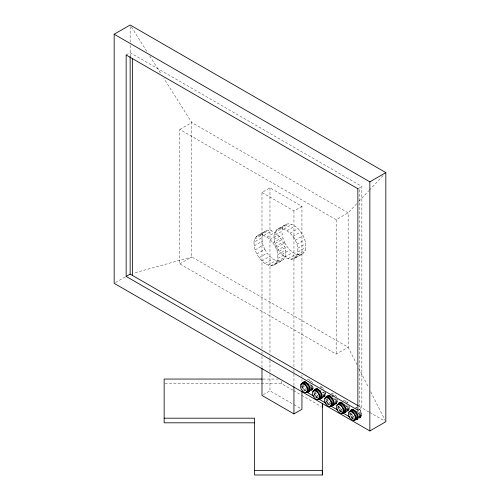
<?xml version="1.0" encoding="UTF-8"?>
<svg xmlns="http://www.w3.org/2000/svg" width="500" height="500" viewBox="0 0 500 500"><rect width="100%" height="100%" fill="white"/><g stroke="black" fill="none" stroke-linecap="round" stroke-linejoin="round"><path stroke-width="0.38" stroke-dasharray="2.5 1.88" d="M310.831 389.137C312.331 389.644 313.55 388.162 313.419 386.737L310.75 388.275M322.812 396.056C324.875 396.688 325.825 394.169 325.281 392.544L322.619 394.081M323.4 397.3L325.369 395.944L325.769 392.675L322.438 394.594M334.8 402.975C336.856 403.606 337.812 401.087 337.269 399.462L334.606 401M334.725 404.606L337.356 402.863L337.887 400.863L335.225 402.4M346.781 409.894C348.844 410.525 349.794 408.006 349.25 406.381L346.587 407.919M346.044 411.906L349.338 409.781L349.738 406.512M359.613 416.894C363 415.619 360.775 410.725 358.769 409.025M358.694 418.444C363.656 417.15 361.844 410.931 358.9 408.537M253.994 242.225C254.088 235.463 261.644 233.738 266.212 230.65C269.262 229.669 272.369 230.869 274.956 232.5C281.562 237.4 286.056 245.463 285.869 253.775C285.775 260.538 278.219 262.262 273.65 265.35C270.6 266.331 267.488 265.131 264.906 263.5C258.3 258.6 253.806 250.538 253.994 242.225L261.988 237.613L262.656 234.469L264.1 232.094L266.212 230.65M274.012 235.781C274.106 229.019 281.663 227.3 286.231 224.206C289.281 223.225 292.387 224.431 294.975 226.056C301.581 230.956 306.075 239.019 305.887 247.338C305.794 254.1 298.238 255.819 293.669 258.913C290.619 259.894 287.512 258.688 284.925 257.056C278.319 252.162 273.825 244.094 274.012 235.781L282.006 231.169L282.675 228.031L284.119 225.656L286.231 224.206M273.65 265.35C284.931 256.562 271.262 233.038 258.219 235.263M293.669 258.913C304.95 250.119 291.288 226.594 278.238 228.819M356.644 203.762L348.15 212.819L336.169 219.737L179.812 129.469L179.812 263.881L336.169 354.156L348.15 347.238L348.15 212.819L191.8 122.55L163.888 78.388M358.769 201.494L368.85 190.738M369.381 190.169L383.706 174.881M126.156 54.988L130.15 52.675L361.863 186.456L361.863 407.881L358.531 409.8M179.812 129.469L191.8 122.55L191.8 256.962L348.15 347.238L356.956 364.637M261.988 348.606L261.988 192.475L269.975 187.856L301.938 206.312L301.938 371.812M115.5 282.562L125.487 276.794M179.812 263.881L191.8 256.962L133.906 273.056M261.988 192.475L293.944 210.925L301.938 206.312M256.112 236.713L264.1 232.094M260.856 234.838L268.85 230.225M254.669 239.081L262.656 234.469M263.837 235.469L271.831 230.856M276.131 230.269L284.119 225.656M280.875 228.4L288.869 223.787M266.969 237.113L282.675 228.031M254.137 245.912L262.125 241.3L261.988 237.613M283.863 229.031L291.85 224.419M358.531 188.375L361.863 186.456M270.019 239.656L278.012 235.044M286.988 230.669L294.975 226.056M255.081 249.9L263.069 245.287L262.125 241.3M274.156 239.469L282.144 234.856L282.006 231.169M272.8 242.925L280.788 238.312M290.044 233.212L298.031 228.6M256.762 253.919L264.756 249.306L263.069 245.287M275.1 243.463L283.087 238.85L282.144 234.856M275.106 246.694L283.1 242.081M292.819 236.481L300.806 231.869M259.075 257.688L267.062 253.075C270.419 257.45 275.656 262.362 281.637 260.738M276.781 247.475L284.775 242.862L283.087 238.85M276.794 250.712L284.781 246.1M295.125 240.25L303.119 235.637M261.85 260.956L269.837 256.344M279.094 251.25L287.081 246.637C290.438 251.006 295.675 255.919 301.663 254.294M277.738 254.7L285.725 250.087M296.812 244.269L304.8 239.656M264.906 263.5L272.894 258.888M281.869 254.519L289.856 249.9M277.875 258.387L285.869 253.775M268.031 265.144L276.019 260.531M297.756 248.256L305.744 243.644M284.925 257.056L292.913 252.444M277.2 261.531L285.194 256.919M271.012 265.775L279.006 261.163M275.763 263.906L283.75 259.294M297.894 251.95L305.887 247.338M288.05 258.7L296.038 254.088M297.225 255.087L305.212 250.475M291.031 259.331L299.025 254.719M295.781 257.462L303.769 252.85M263.319 394.675L269.975 390.831L293.281 404.288M306.225 390.119L304.894 390.887L303.106 388.656L302.069 385.994L305.4 384.069M301.225 386.894L303.888 385.356M302.469 387.337L304.469 386.181M307.925 384.188L309.256 383.419M301.575 388.062L304.906 386.144M301.462 389.606L305.1 387.506M309.419 385.012L310.75 384.244M302.188 390.662L305.519 388.744M310.287 385.988L312.281 384.831M303.931 389.869L305.931 388.713M310.056 386.331L312.05 385.181M304.363 390.781L306.356 389.631M310.631 387.163L313.3 385.625M310.456 387.675L313.119 386.138M310.594 388.95L313.919 387.025L313.781 388.144L309.788 390.45M310.631 389.25L313.3 387.713M310.338 389.988L312.95 388.481M310.594 390.637L313.387 389.025M310.75 390.769L312.75 389.613L310.956 389.775M318.212 397.038L316.881 397.806L315.087 395.575L314.056 392.912L315.387 392.144M313.875 393.425L315.875 392.275M314.456 394.256L317.781 392.331M319.913 391.106L321.244 390.337M321.912 389.95L323.906 388.8L321.912 387.025L319.913 386.494M313.562 394.988L316.887 393.062M314.113 396.138L317.756 394.038M315.506 396.812L318.169 395.275M322.269 392.906L324.269 391.756M315.919 396.788L317.913 395.631M322.706 392.869L324.706 391.712M316.344 397.7L318.344 396.55M323.406 394.806L325.4 393.656M323.244 395.481L325.906 393.944M323.288 395.781L325.281 394.631M322.938 396.556L324.931 395.4M323.044 396.681L325.769 395.062M323.375 397.094L325.369 395.944M330.863 403.569L328.869 404.725L327.9 403.706L326.044 399.831L327.375 399.062M331.6 396.625L333.6 395.469M325.863 400.344L327.856 399.194M332.137 396.725L334.8 395.188L333.894 394.525M326.438 401.175L328.438 400.019M325.544 401.906L328.875 399.981M326.1 403.062L329.431 401.138M332.725 399.231L334.725 398.081M326.156 404.5L330.15 402.194M334.256 399.825L336.25 398.675M327.9 403.706L329.9 402.556M334.694 399.787L336.025 399.019M328.331 404.625L330.325 403.469M335.087 401.131L337.756 399.594M334.725 402.113L337.388 400.575M335.269 402.7L337.269 401.55M334.919 403.475L336.919 402.319M335.031 403.606L337.756 401.981M334.694 404.4L337.356 402.863M339.219 410.863L341.887 412.4L339.888 410.625L338.425 408.094L338.025 406.75L339.356 405.981M337.181 407.65L339.844 406.112M338.425 408.094L340.425 406.938M343.881 404.944L345.213 404.175M345.881 403.787L347.875 402.638L348.706 403.85M337.531 408.825L340.856 406.9M338.75 409.594L341.413 408.056M344.712 406.156L347.019 404.819M339.475 410.65L342.137 409.113M346.238 406.744L348.237 405.594M339.888 410.625L343.219 408.706M345.344 407.475L348.675 405.556M340.312 411.544L342.312 410.387M340.85 411.644L342.181 410.875M345.744 408.819L349.075 406.894M341.219 412.2L342.55 411.431M346.706 409.031L349.369 407.494M346.544 409.706L349.875 407.788M346.587 410.006L349.25 408.469M346.906 410.394L348.906 409.237M347.019 410.525L349.738 408.9M346.544 411.394L349.338 409.781M355.5 408.113L356.831 407.344L355.037 407.506M349.044 413.456L350.381 412.688M351.344 412.9L350.012 413.669L351.044 416.337L352.837 418.562L354.169 417.794M349.169 414.569L351.831 413.031M350.412 415.012L353.738 413.094M355.869 411.863L359.862 409.556M350.181 415.356L352.175 414.206M356.95 411.45L359.613 409.913M350.737 416.512L354.375 414.412M356.694 413.075L360.688 410.769M351.456 417.575L353.456 416.419M358.225 413.663L360.887 412.125M351.875 417.544L353.869 416.394M357.994 414.012L361.325 412.088M351.631 418.844L354.3 417.306M358.575 414.837L361.238 413.3M359.062 414.969L361.725 413.431M353.206 419.119L354.538 418.35M358.694 415.95L361.356 414.412M359.194 416.244L361.863 414.706M359.237 416.544L361.238 415.387M359.556 416.925L360.887 416.156M359.062 417.356L361.725 415.819M359.325 417.856L361.325 416.7M307.1 379.825C309.488 378.894 311.619 381.244 312.75 383.088M331.069 393.669C333.462 392.738 335.588 395.081 336.719 396.925M324.738 396.531L322.944 396.694M343.056 400.588C344.906 399.769 346.744 401.294 347.875 402.638M336.719 403.45L334.931 403.612M348.706 410.369L346.912 410.531M359.862 417.544L360.688 417.287M355.394 408.119L356.962 407.981M262.875 379.056L278.425 379.056M164.919 383.669L281.537 383.669L292.906 390.231M320.163 387.137L321.912 387.606L323.656 389.156M332.15 394.062L332.994 394.144M309.019 380.306L310.831 381.35M344.975 401.062L347.625 402.994M359.156 406.319L368.919 411.956M369.594 412.344L385.156 421.331M315.381 397.1L317.406 398.269M326.569 403.556L329.231 405.094M351.169 417.756L353.869 419.319M293.575 390.619L300.931 394.869M301.6 395.25L321 406.45M293.944 404.669L301.269 408.9M131.4 26.975L147.231 52.025M149.725 55.981L160.975 73.775M284.775 242.862L287.081 246.637M264.756 249.306L267.062 253.075M358.719 368.119L368.575 387.606M370.688 391.788L385.125 420.325M337.887 405.481L338.025 406.75M325.906 398.556L326.044 399.831M313.919 391.637L314.056 392.912M301.938 384.719L302.069 385.994M359.438 189.644L359.438 406.481M336.169 219.737L336.169 354.156M301.938 374.938L301.938 376.494M301.938 379.619L301.938 381.181M301.938 385.081L301.938 388.206M293.944 210.925L293.944 369.4M293.944 370.181L293.944 373.3M293.944 374.081L293.944 386.575M281.537 381.362L281.537 383.669M269.975 187.856L269.975 353.363M269.975 356.481L269.975 359.606M269.975 360.387L269.975 373.656M269.975 374.438L269.975 390.831M261.988 351.731L261.988 355.631M261.988 356.413L261.988 367.344M130.15 26.562L130.15 42.181M130.15 45.306L130.15 56.575"/><path stroke-width="0.75" d="M164.144 418.2L254.537 418.2L254.537 475L322.337 475L322.337 403.387L322.337 407.225M306.4 392.456C309.481 389.525 304.719 381.744 300.906 384.419C298.881 389.319 305.319 396.112 309.731 390.531M318.387 399.375C321.469 396.444 316.7 388.663 312.894 391.337C311.794 393.4 312.894 395.869 314.169 397.581C316.231 400.913 320.069 399.206 322.381 397.069M330.369 406.294C333.45 403.363 328.688 395.581 324.881 398.256C323.781 400.319 324.875 402.788 326.156 404.5C328.219 407.831 332.056 406.125 334.369 403.988M342.356 413.212C345.438 410.281 340.675 402.5 336.863 405.175C334.831 410.081 341.275 416.869 345.688 411.294M354.344 420.131C357.419 417.2 352.656 409.419 348.85 412.094C346.819 417 353.256 423.787 357.669 418.212M306.962 392.081C314.431 391.95 305.919 377.2 302.069 383.606L304.731 382.069M318.95 399C326.413 398.869 317.9 384.125 314.056 390.525L316.056 389.369M326.044 397.444C329.888 391.044 338.4 405.788 330.931 405.919M338.025 404.363L338.425 403.481L340.394 402.125M350.012 411.281C353.856 404.881 362.369 419.625 354.906 419.756M342.919 412.837C349.281 412.587 344.05 401.081 339.062 402.894M114.169 34.225L130.15 25L385.831 172.613L385.831 421.719L369.85 430.944L114.169 283.331L114.169 34.225L369.85 181.844L385.831 172.613M358.088 188.869L126.156 54.988L126.156 276.413L130.15 274.106L358.481 405.931M302.469 382.725L304.469 381.569M301.462 383.906L304.794 381.981M300.906 384.419L305.519 381.756M303.031 383.762L305.694 382.225M303.931 384.15L306.594 382.612M304.837 384.806L307.5 383.269M305.675 385.694L308.344 384.156M306.4 386.756L309.062 385.219M306.956 387.912L309.619 386.369M307.306 389.081L309.969 387.544M307.425 390.194L310.087 388.656M307.306 391.169L309.969 389.631M305.675 392.681L310.287 390.019M307.925 392.175L309.925 391.019M314.456 389.644L315.788 388.875M313.45 390.825L316.775 388.9M312.894 391.337L317.5 388.675M315.012 390.681L317.675 389.144M315.919 391.069L318.581 389.531M316.819 391.725L319.481 390.188M317.663 392.612L320.325 391.075M318.387 393.675L321.05 392.137M318.944 394.831L321.606 393.294M319.288 396L321.95 394.462M319.406 397.113L322.075 395.575M319.288 398.088L321.95 396.55M317.663 399.6L322.269 396.938M261.988 368.125L261.988 395.444L293.944 413.9L301.938 409.288L301.938 391.331M319.913 399.094L322.575 397.556M320.737 398.837L322.069 398.069M326.438 396.562L327.769 395.794M325.431 397.744L328.762 395.819M324.881 398.256L329.487 395.6M327 397.6L330.325 395.681M327.9 397.987L330.562 396.45M328.806 398.644L331.469 397.106M329.65 399.538L332.312 398M330.369 400.594L333.031 399.056M330.925 401.75L333.587 400.213M331.275 402.925L333.938 401.388M331.394 404.031L334.056 402.494M331.275 405.006L333.938 403.469M329.65 406.519L334.256 403.856M331.9 406.012L334.562 404.475M332.725 405.756L334.056 404.988M338.425 403.481L340.425 402.325M337.419 404.663L341.413 402.356M336.863 405.175L341.469 402.519M338.981 404.525L342.312 402.6M339.888 404.906L342.55 403.369M340.794 405.562L343.456 404.025M341.631 406.456L344.294 404.919M342.356 407.512L345.019 405.975M342.912 408.669L345.575 407.131M343.263 409.844L345.925 408.306M343.381 410.956L346.044 409.419M343.263 411.931L345.925 410.394M341.631 413.438L346.238 410.775M343.881 412.931L345.881 411.781M344.712 412.675L346.044 411.906M350.412 410.4L352.406 409.25M349.406 411.581L353.4 409.275M348.85 412.094L353.456 409.438M350.969 411.444L353.631 409.906M351.875 411.825L354.538 410.288M352.775 412.488L355.438 410.95M353.619 413.375L356.281 411.838M354.344 414.431L357.006 412.894M354.894 415.588L357.556 414.05M355.244 416.763L357.906 415.225M355.363 417.875L358.025 416.337M355.244 418.85L358.575 416.925M353.619 420.356L358.225 417.694M355.869 419.85L357.863 418.7M356.694 419.6L358.025 418.831M262.1 379.056L164.144 379.056L164.144 422.812L254.537 422.812M254.537 470.387L322.337 470.387L322.337 475M126.156 276.413L357.863 410.188L357.863 188.762M306.594 392.025L314.031 396.319M318.081 398.656L325.906 403.169M330.238 405.675L337.887 410.094M342.394 412.688L349.875 417.013M369.85 181.844L369.85 430.944M293.944 386.575L293.944 413.9M132.569 58.663L132.569 275.5M130.15 56.575L130.15 274.106"/></g></svg>
